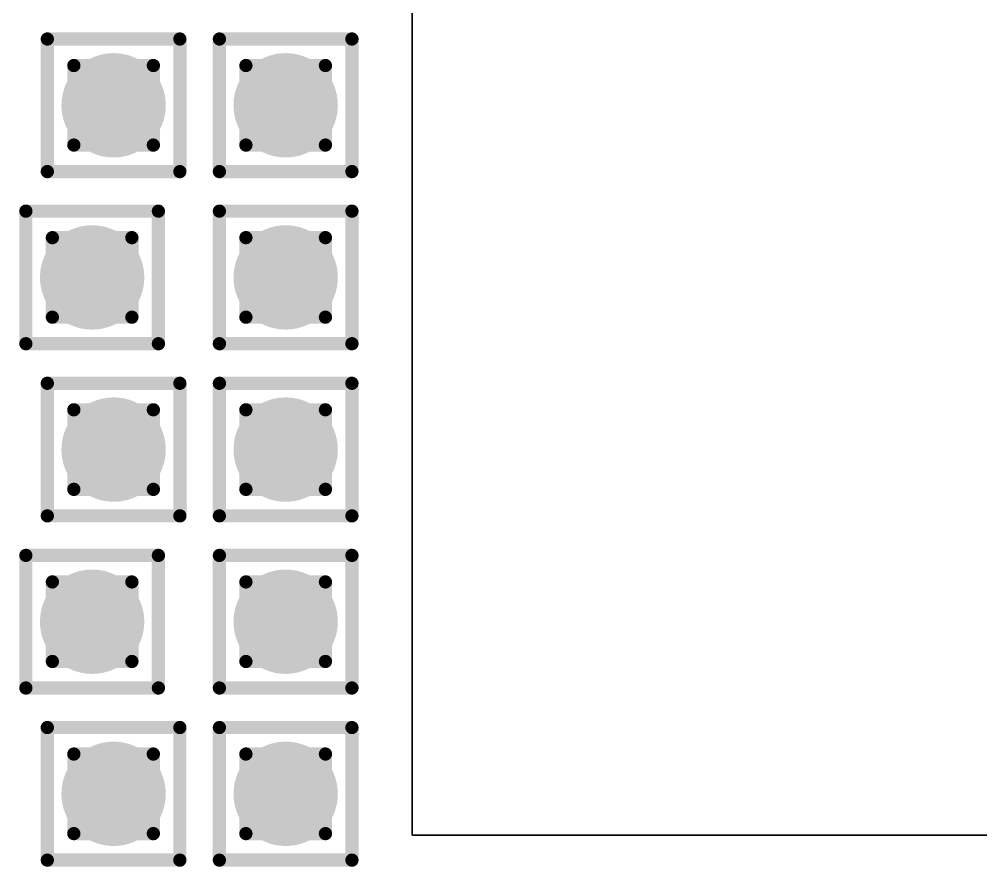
# Model space of a CAD drawing. Header units: inches. Extents: x -12 to 5357, y -8 to 5291.
# Drawn here: x 33.495 to 37.18, y 13.735 to 16.983 of the extents above; entities that cross this region are included whole.
import ezdxf

# ---------------------------------------------------------------- set-up
doc = ezdxf.new("R2010")
doc.units = ezdxf.units.IN
for name, color, linetype in [('Bottom Layer', 5, 'Continuous'), ('Drill Drawing', 1, 'Continuous'), ('Ground', 16, 'Continuous'), ('Multi-Layer', 9, 'Continuous'), ('Power', 76, 'Continuous'), ('Top Layer', 1, 'Continuous'), ('Via Holes', 16, 'Continuous')]:
    doc.layers.add(name, color=color, linetype=linetype)

msp = doc.modelspace()

# ---------------------------------------------------------------- hatches: boundary and pattern name
at = {"layer": 'Bottom Layer'}
h = msp.add_hatch(color=5, dxfattribs=at)
edge = h.paths.add_edge_path()
edge.add_arc((33.8563, 16.653), 0.2, 0, 360)
h = msp.add_hatch(color=5, dxfattribs=at)
edge = h.paths.add_edge_path()
edge.add_arc((34.5158, 16.653), 0.2, 0, 360)
h = msp.add_hatch(color=5, dxfattribs=at)
edge = h.paths.add_edge_path()
edge.add_arc((33.774, 15.9935), 0.2, 0, 360)
h = msp.add_hatch(color=5, dxfattribs=at)
edge = h.paths.add_edge_path()
edge.add_arc((34.5158, 15.9935), 0.2, 0, 360)
h = msp.add_hatch(color=5, dxfattribs=at)
edge = h.paths.add_edge_path()
edge.add_arc((33.8563, 15.3339), 0.2, 0, 360)
h = msp.add_hatch(color=5, dxfattribs=at)
edge = h.paths.add_edge_path()
edge.add_arc((34.5158, 15.3339), 0.2, 0, 360)
h = msp.add_hatch(color=5, dxfattribs=at)
edge = h.paths.add_edge_path()
edge.add_arc((33.774, 14.6744), 0.2, 0, 360)
h = msp.add_hatch(color=5, dxfattribs=at)
edge = h.paths.add_edge_path()
edge.add_arc((34.5158, 14.6744), 0.2, 0, 360)
h = msp.add_hatch(color=5, dxfattribs=at)
edge = h.paths.add_edge_path()
edge.add_arc((33.8562, 14.0149), 0.2, 0, 360)
h = msp.add_hatch(color=5, dxfattribs=at)
edge = h.paths.add_edge_path()
edge.add_arc((34.5158, 14.0149), 0.2, 0, 360)
at = {"layer": 'Ground'}
h = msp.add_hatch(color=16, dxfattribs=at)
edge = h.paths.add_edge_path()
edge.add_arc((33.8563, 16.653), 0.2, 0, 360)
h = msp.add_hatch(color=16, dxfattribs=at)
edge = h.paths.add_edge_path()
edge.add_arc((34.5158, 16.653), 0.2, 0, 360)
h = msp.add_hatch(color=16, dxfattribs=at)
edge = h.paths.add_edge_path()
edge.add_arc((33.774, 15.9935), 0.2, 0, 360)
h = msp.add_hatch(color=16, dxfattribs=at)
edge = h.paths.add_edge_path()
edge.add_arc((34.5158, 15.9935), 0.2, 0, 360)
h = msp.add_hatch(color=16, dxfattribs=at)
edge = h.paths.add_edge_path()
edge.add_arc((33.8563, 15.3339), 0.2, 0, 360)
h = msp.add_hatch(color=16, dxfattribs=at)
edge = h.paths.add_edge_path()
edge.add_arc((34.5158, 15.3339), 0.2, 0, 360)
h = msp.add_hatch(color=16, dxfattribs=at)
edge = h.paths.add_edge_path()
edge.add_arc((33.774, 14.6744), 0.2, 0, 360)
h = msp.add_hatch(color=16, dxfattribs=at)
edge = h.paths.add_edge_path()
edge.add_arc((34.5158, 14.6744), 0.2, 0, 360)
h = msp.add_hatch(color=16, dxfattribs=at)
edge = h.paths.add_edge_path()
edge.add_arc((33.8562, 14.0149), 0.2, 0, 360)
h = msp.add_hatch(color=16, dxfattribs=at)
edge = h.paths.add_edge_path()
edge.add_arc((34.5158, 14.0149), 0.2, 0, 360)
at = {"layer": 'Power'}
h = msp.add_hatch(color=76, dxfattribs=at)
edge = h.paths.add_edge_path()
edge.add_arc((33.8563, 16.653), 0.2, 0, 360)
h = msp.add_hatch(color=76, dxfattribs=at)
edge = h.paths.add_edge_path()
edge.add_arc((34.5158, 16.653), 0.2, 0, 360)
h = msp.add_hatch(color=76, dxfattribs=at)
edge = h.paths.add_edge_path()
edge.add_arc((33.774, 15.9935), 0.2, 0, 360)
h = msp.add_hatch(color=76, dxfattribs=at)
edge = h.paths.add_edge_path()
edge.add_arc((34.5158, 15.9935), 0.2, 0, 360)
h = msp.add_hatch(color=76, dxfattribs=at)
edge = h.paths.add_edge_path()
edge.add_arc((33.8563, 15.3339), 0.2, 0, 360)
h = msp.add_hatch(color=76, dxfattribs=at)
edge = h.paths.add_edge_path()
edge.add_arc((34.5158, 15.3339), 0.2, 0, 360)
h = msp.add_hatch(color=76, dxfattribs=at)
edge = h.paths.add_edge_path()
edge.add_arc((33.774, 14.6744), 0.2, 0, 360)
h = msp.add_hatch(color=76, dxfattribs=at)
edge = h.paths.add_edge_path()
edge.add_arc((34.5158, 14.6744), 0.2, 0, 360)
h = msp.add_hatch(color=76, dxfattribs=at)
edge = h.paths.add_edge_path()
edge.add_arc((33.8562, 14.0149), 0.2, 0, 360)
h = msp.add_hatch(color=76, dxfattribs=at)
edge = h.paths.add_edge_path()
edge.add_arc((34.5158, 14.0149), 0.2, 0, 360)
at = {"layer": 'Top Layer'}
h = msp.add_hatch(color=1, dxfattribs=at)
edge = h.paths.add_edge_path()
edge.add_arc((33.8563, 16.653), 0.2, 0, 360)
h = msp.add_hatch(color=1, dxfattribs=at)
edge = h.paths.add_edge_path()
edge.add_arc((34.5158, 16.653), 0.2, 0, 360)
h = msp.add_hatch(color=1, dxfattribs=at)
edge = h.paths.add_edge_path()
edge.add_arc((33.774, 15.9935), 0.2, 0, 360)
h = msp.add_hatch(color=1, dxfattribs=at)
edge = h.paths.add_edge_path()
edge.add_arc((34.5158, 15.9935), 0.2, 0, 360)
h = msp.add_hatch(color=1, dxfattribs=at)
edge = h.paths.add_edge_path()
edge.add_arc((33.8563, 15.3339), 0.2, 0, 360)
h = msp.add_hatch(color=1, dxfattribs=at)
edge = h.paths.add_edge_path()
edge.add_arc((34.5158, 15.3339), 0.2, 0, 360)
h = msp.add_hatch(color=1, dxfattribs=at)
edge = h.paths.add_edge_path()
edge.add_arc((33.774, 14.6744), 0.2, 0, 360)
h = msp.add_hatch(color=1, dxfattribs=at)
edge = h.paths.add_edge_path()
edge.add_arc((34.5158, 14.6744), 0.2, 0, 360)
h = msp.add_hatch(color=1, dxfattribs=at)
edge = h.paths.add_edge_path()
edge.add_arc((33.8562, 14.0149), 0.2, 0, 360)
h = msp.add_hatch(color=1, dxfattribs=at)
edge = h.paths.add_edge_path()
edge.add_arc((34.5158, 14.0149), 0.2, 0, 360)
at = {"layer": 'Via Holes'}
h = msp.add_hatch(color=7, dxfattribs=at)
edge = h.paths.add_edge_path()
edge.add_arc((33.8563, 16.653), 0.1, 0, 360)
h = msp.add_hatch(color=7, dxfattribs=at)
edge = h.paths.add_edge_path()
edge.add_arc((34.5158, 16.653), 0.1, 0, 360)
h = msp.add_hatch(color=7, dxfattribs=at)
edge = h.paths.add_edge_path()
edge.add_arc((33.774, 15.9935), 0.1, 0, 360)
h = msp.add_hatch(color=7, dxfattribs=at)
edge = h.paths.add_edge_path()
edge.add_arc((34.5158, 15.9935), 0.1, 0, 360)
h = msp.add_hatch(color=7, dxfattribs=at)
edge = h.paths.add_edge_path()
edge.add_arc((33.8563, 15.3339), 0.1, 0, 360)
h = msp.add_hatch(color=7, dxfattribs=at)
edge = h.paths.add_edge_path()
edge.add_arc((34.5158, 15.3339), 0.1, 0, 360)
h = msp.add_hatch(color=7, dxfattribs=at)
edge = h.paths.add_edge_path()
edge.add_arc((33.774, 14.6744), 0.1, 0, 360)
h = msp.add_hatch(color=7, dxfattribs=at)
edge = h.paths.add_edge_path()
edge.add_arc((34.5158, 14.6744), 0.1, 0, 360)
h = msp.add_hatch(color=7, dxfattribs=at)
edge = h.paths.add_edge_path()
edge.add_arc((33.8562, 14.0149), 0.1, 0, 360)
h = msp.add_hatch(color=7, dxfattribs=at)
edge = h.paths.add_edge_path()
edge.add_arc((34.5158, 14.0149), 0.1, 0, 360)

# ---------------------------------------------------------------- linework, layer by layer
at = {"layer": 'Bottom Layer'}
for p, q in [((35.0001, 23.3565), (35.0001, 13.8565)), ((35.0001, 13.8565), (45.6117, 13.8565))]:
    msp.add_line(p, q, dxfattribs=at)
at = {"layer": 'Drill Drawing'}
for points in [[(33.6023, 16.907, 0.0508, 0.0508, 0), (34.1103, 16.907, 0.0508, 0.0508, 0)], [(33.6023, 16.399, 0.0508, 0.0508, 0), (33.6023, 16.907, 0.0508, 0.0508, 0)], [(34.1103, 16.399, 0.0508, 0.0508, 0), (34.1103, 16.907, 0.0508, 0.0508, 0)], [(34.2618, 16.907, 0.0508, 0.0508, 0), (34.7698, 16.907, 0.0508, 0.0508, 0)], [(34.2618, 16.399, 0.0508, 0.0508, 0), (34.2618, 16.907, 0.0508, 0.0508, 0)], [(34.7698, 16.399, 0.0508, 0.0508, 0), (34.7698, 16.907, 0.0508, 0.0508, 0)], [(33.7039, 16.8054, 0.0508, 0.0508, 0), (34.0087, 16.8054, 0.0508, 0.0508, 0)], [(33.7039, 16.5006, 0.0508, 0.0508, 0), (33.7039, 16.8054, 0.0508, 0.0508, 0)], [(34.0087, 16.5006, 0.0508, 0.0508, 0), (34.0087, 16.8054, 0.0508, 0.0508, 0)], [(34.3634, 16.8054, 0.0508, 0.0508, 0), (34.6682, 16.8054, 0.0508, 0.0508, 0)], [(34.3634, 16.5006, 0.0508, 0.0508, 0), (34.3634, 16.8054, 0.0508, 0.0508, 0)], [(34.6682, 16.5006, 0.0508, 0.0508, 0), (34.6682, 16.8054, 0.0508, 0.0508, 0)], [(33.7039, 16.5006, 0.0508, 0.0508, 0), (34.0087, 16.5006, 0.0508, 0.0508, 0)], [(34.3634, 16.5006, 0.0508, 0.0508, 0), (34.6682, 16.5006, 0.0508, 0.0508, 0)], [(33.6023, 16.399, 0.0508, 0.0508, 0), (34.1103, 16.399, 0.0508, 0.0508, 0)], [(34.2618, 16.399, 0.0508, 0.0508, 0), (34.7698, 16.399, 0.0508, 0.0508, 0)], [(33.52, 16.2475, 0.0508, 0.0508, 0), (34.028, 16.2475, 0.0508, 0.0508, 0)], [(33.52, 15.7395, 0.0508, 0.0508, 0), (33.52, 16.2475, 0.0508, 0.0508, 0)], [(34.028, 15.7395, 0.0508, 0.0508, 0), (34.028, 16.2475, 0.0508, 0.0508, 0)], [(34.2618, 16.2475, 0.0508, 0.0508, 0), (34.7698, 16.2475, 0.0508, 0.0508, 0)], [(34.2618, 15.7395, 0.0508, 0.0508, 0), (34.2618, 16.2475, 0.0508, 0.0508, 0)], [(34.7698, 15.7395, 0.0508, 0.0508, 0), (34.7698, 16.2475, 0.0508, 0.0508, 0)], [(33.6216, 16.1459, 0.0508, 0.0508, 0), (33.9264, 16.1459, 0.0508, 0.0508, 0)], [(33.6216, 15.8411, 0.0508, 0.0508, 0), (33.6216, 16.1459, 0.0508, 0.0508, 0)], [(33.9264, 15.8411, 0.0508, 0.0508, 0), (33.9264, 16.1459, 0.0508, 0.0508, 0)], [(34.3634, 16.1459, 0.0508, 0.0508, 0), (34.6682, 16.1459, 0.0508, 0.0508, 0)], [(34.3634, 15.8411, 0.0508, 0.0508, 0), (34.3634, 16.1459, 0.0508, 0.0508, 0)], [(34.6682, 15.8411, 0.0508, 0.0508, 0), (34.6682, 16.1459, 0.0508, 0.0508, 0)], [(33.6216, 15.8411, 0.0508, 0.0508, 0), (33.9264, 15.8411, 0.0508, 0.0508, 0)], [(34.3634, 15.8411, 0.0508, 0.0508, 0), (34.6682, 15.8411, 0.0508, 0.0508, 0)], [(33.52, 15.7395, 0.0508, 0.0508, 0), (34.028, 15.7395, 0.0508, 0.0508, 0)], [(34.2618, 15.7395, 0.0508, 0.0508, 0), (34.7698, 15.7395, 0.0508, 0.0508, 0)], [(33.6023, 15.5879, 0.0508, 0.0508, 0), (34.1103, 15.5879, 0.0508, 0.0508, 0)], [(33.6023, 15.0799, 0.0508, 0.0508, 0), (33.6023, 15.5879, 0.0508, 0.0508, 0)], [(34.1103, 15.0799, 0.0508, 0.0508, 0), (34.1103, 15.5879, 0.0508, 0.0508, 0)], [(34.2618, 15.5879, 0.0508, 0.0508, 0), (34.7698, 15.5879, 0.0508, 0.0508, 0)], [(34.2618, 15.0799, 0.0508, 0.0508, 0), (34.2618, 15.5879, 0.0508, 0.0508, 0)], [(34.7698, 15.0799, 0.0508, 0.0508, 0), (34.7698, 15.5879, 0.0508, 0.0508, 0)], [(33.7039, 15.4863, 0.0508, 0.0508, 0), (34.0087, 15.4863, 0.0508, 0.0508, 0)], [(33.7039, 15.1815, 0.0508, 0.0508, 0), (33.7039, 15.4863, 0.0508, 0.0508, 0)], [(34.0087, 15.1815, 0.0508, 0.0508, 0), (34.0087, 15.4863, 0.0508, 0.0508, 0)], [(34.3634, 15.4863, 0.0508, 0.0508, 0), (34.6682, 15.4863, 0.0508, 0.0508, 0)], [(34.3634, 15.1815, 0.0508, 0.0508, 0), (34.3634, 15.4863, 0.0508, 0.0508, 0)], [(34.6682, 15.1815, 0.0508, 0.0508, 0), (34.6682, 15.4863, 0.0508, 0.0508, 0)], [(33.7039, 15.1815, 0.0508, 0.0508, 0), (34.0087, 15.1815, 0.0508, 0.0508, 0)], [(34.3634, 15.1815, 0.0508, 0.0508, 0), (34.6682, 15.1815, 0.0508, 0.0508, 0)], [(33.6023, 15.0799, 0.0508, 0.0508, 0), (34.1103, 15.0799, 0.0508, 0.0508, 0)], [(34.2618, 15.0799, 0.0508, 0.0508, 0), (34.7698, 15.0799, 0.0508, 0.0508, 0)], [(33.52, 14.9284, 0.0508, 0.0508, 0), (34.028, 14.9284, 0.0508, 0.0508, 0)], [(33.52, 14.4204, 0.0508, 0.0508, 0), (33.52, 14.9284, 0.0508, 0.0508, 0)], [(34.028, 14.4204, 0.0508, 0.0508, 0), (34.028, 14.9284, 0.0508, 0.0508, 0)], [(34.2618, 14.9284, 0.0508, 0.0508, 0), (34.7698, 14.9284, 0.0508, 0.0508, 0)], [(34.2618, 14.4204, 0.0508, 0.0508, 0), (34.2618, 14.9284, 0.0508, 0.0508, 0)], [(34.7698, 14.4204, 0.0508, 0.0508, 0), (34.7698, 14.9284, 0.0508, 0.0508, 0)], [(33.6216, 14.8268, 0.0508, 0.0508, 0), (33.9264, 14.8268, 0.0508, 0.0508, 0)], [(33.6216, 14.522, 0.0508, 0.0508, 0), (33.6216, 14.8268, 0.0508, 0.0508, 0)], [(33.9264, 14.522, 0.0508, 0.0508, 0), (33.9264, 14.8268, 0.0508, 0.0508, 0)], [(34.3634, 14.8268, 0.0508, 0.0508, 0), (34.6682, 14.8268, 0.0508, 0.0508, 0)], [(34.3634, 14.522, 0.0508, 0.0508, 0), (34.3634, 14.8268, 0.0508, 0.0508, 0)], [(34.6682, 14.522, 0.0508, 0.0508, 0), (34.6682, 14.8268, 0.0508, 0.0508, 0)], [(33.6216, 14.522, 0.0508, 0.0508, 0), (33.9264, 14.522, 0.0508, 0.0508, 0)], [(34.3634, 14.522, 0.0508, 0.0508, 0), (34.6682, 14.522, 0.0508, 0.0508, 0)], [(33.52, 14.4204, 0.0508, 0.0508, 0), (34.028, 14.4204, 0.0508, 0.0508, 0)], [(34.2618, 14.4204, 0.0508, 0.0508, 0), (34.7698, 14.4204, 0.0508, 0.0508, 0)], [(33.6022, 14.2689, 0.0508, 0.0508, 0), (34.1102, 14.2689, 0.0508, 0.0508, 0)], [(33.6022, 13.7609, 0.0508, 0.0508, 0), (33.6022, 14.2689, 0.0508, 0.0508, 0)], [(34.1102, 13.7609, 0.0508, 0.0508, 0), (34.1102, 14.2689, 0.0508, 0.0508, 0)], [(34.2618, 14.2689, 0.0508, 0.0508, 0), (34.7698, 14.2689, 0.0508, 0.0508, 0)], [(34.2618, 13.7609, 0.0508, 0.0508, 0), (34.2618, 14.2689, 0.0508, 0.0508, 0)], [(34.7698, 13.7609, 0.0508, 0.0508, 0), (34.7698, 14.2689, 0.0508, 0.0508, 0)], [(33.7038, 14.1673, 0.0508, 0.0508, 0), (34.0086, 14.1673, 0.0508, 0.0508, 0)], [(33.7038, 13.8625, 0.0508, 0.0508, 0), (33.7038, 14.1673, 0.0508, 0.0508, 0)], [(34.0086, 13.8625, 0.0508, 0.0508, 0), (34.0086, 14.1673, 0.0508, 0.0508, 0)], [(34.3634, 14.1673, 0.0508, 0.0508, 0), (34.6682, 14.1673, 0.0508, 0.0508, 0)], [(34.3634, 13.8625, 0.0508, 0.0508, 0), (34.3634, 14.1673, 0.0508, 0.0508, 0)], [(34.6682, 13.8625, 0.0508, 0.0508, 0), (34.6682, 14.1673, 0.0508, 0.0508, 0)], [(33.7038, 13.8625, 0.0508, 0.0508, 0), (34.0086, 13.8625, 0.0508, 0.0508, 0)], [(34.3634, 13.8625, 0.0508, 0.0508, 0), (34.6682, 13.8625, 0.0508, 0.0508, 0)], [(33.6022, 13.7609, 0.0508, 0.0508, 0), (34.1102, 13.7609, 0.0508, 0.0508, 0)], [(34.2618, 13.7609, 0.0508, 0.0508, 0), (34.7698, 13.7609, 0.0508, 0.0508, 0)]]:
    msp.add_lwpolyline(points, format="xyseb", dxfattribs=at)
for points in [[(33.5896, 16.907, 0.0254, 0.0254, 1), (33.615, 16.907, 0.0254, 0.0254, 1)], [(33.5896, 16.907, 0.0254, 0.0254, 1), (33.615, 16.907, 0.0254, 0.0254, 1)], [(34.0976, 16.907, 0.0254, 0.0254, 1), (34.123, 16.907, 0.0254, 0.0254, 1)], [(34.0976, 16.907, 0.0254, 0.0254, 1), (34.123, 16.907, 0.0254, 0.0254, 1)], [(34.2491, 16.907, 0.0254, 0.0254, 1), (34.2745, 16.907, 0.0254, 0.0254, 1)], [(34.2491, 16.907, 0.0254, 0.0254, 1), (34.2745, 16.907, 0.0254, 0.0254, 1)], [(34.7571, 16.907, 0.0254, 0.0254, 1), (34.7825, 16.907, 0.0254, 0.0254, 1)], [(34.7571, 16.907, 0.0254, 0.0254, 1), (34.7825, 16.907, 0.0254, 0.0254, 1)], [(33.6912, 16.8054, 0.0254, 0.0254, 1), (33.7166, 16.8054, 0.0254, 0.0254, 1)], [(33.6912, 16.8054, 0.0254, 0.0254, 1), (33.7166, 16.8054, 0.0254, 0.0254, 1)], [(33.996, 16.8054, 0.0254, 0.0254, 1), (34.0214, 16.8054, 0.0254, 0.0254, 1)], [(33.996, 16.8054, 0.0254, 0.0254, 1), (34.0214, 16.8054, 0.0254, 0.0254, 1)], [(34.3507, 16.8054, 0.0254, 0.0254, 1), (34.3761, 16.8054, 0.0254, 0.0254, 1)], [(34.3507, 16.8054, 0.0254, 0.0254, 1), (34.3761, 16.8054, 0.0254, 0.0254, 1)], [(34.6555, 16.8054, 0.0254, 0.0254, 1), (34.6809, 16.8054, 0.0254, 0.0254, 1)], [(34.6555, 16.8054, 0.0254, 0.0254, 1), (34.6809, 16.8054, 0.0254, 0.0254, 1)], [(33.6912, 16.5006, 0.0254, 0.0254, 1), (33.7166, 16.5006, 0.0254, 0.0254, 1)], [(33.6912, 16.5006, 0.0254, 0.0254, 1), (33.7166, 16.5006, 0.0254, 0.0254, 1)], [(33.996, 16.5006, 0.0254, 0.0254, 1), (34.0214, 16.5006, 0.0254, 0.0254, 1)], [(33.996, 16.5006, 0.0254, 0.0254, 1), (34.0214, 16.5006, 0.0254, 0.0254, 1)], [(34.3507, 16.5006, 0.0254, 0.0254, 1), (34.3761, 16.5006, 0.0254, 0.0254, 1)], [(34.3507, 16.5006, 0.0254, 0.0254, 1), (34.3761, 16.5006, 0.0254, 0.0254, 1)], [(34.6555, 16.5006, 0.0254, 0.0254, 1), (34.6809, 16.5006, 0.0254, 0.0254, 1)], [(34.6555, 16.5006, 0.0254, 0.0254, 1), (34.6809, 16.5006, 0.0254, 0.0254, 1)], [(33.5896, 16.399, 0.0254, 0.0254, 1), (33.615, 16.399, 0.0254, 0.0254, 1)], [(33.5896, 16.399, 0.0254, 0.0254, 1), (33.615, 16.399, 0.0254, 0.0254, 1)], [(34.0976, 16.399, 0.0254, 0.0254, 1), (34.123, 16.399, 0.0254, 0.0254, 1)], [(34.0976, 16.399, 0.0254, 0.0254, 1), (34.123, 16.399, 0.0254, 0.0254, 1)], [(34.2491, 16.399, 0.0254, 0.0254, 1), (34.2745, 16.399, 0.0254, 0.0254, 1)], [(34.2491, 16.399, 0.0254, 0.0254, 1), (34.2745, 16.399, 0.0254, 0.0254, 1)], [(34.7571, 16.399, 0.0254, 0.0254, 1), (34.7825, 16.399, 0.0254, 0.0254, 1)], [(34.7571, 16.399, 0.0254, 0.0254, 1), (34.7825, 16.399, 0.0254, 0.0254, 1)], [(33.5073, 16.2475, 0.0254, 0.0254, 1), (33.5327, 16.2475, 0.0254, 0.0254, 1)], [(33.5073, 16.2475, 0.0254, 0.0254, 1), (33.5327, 16.2475, 0.0254, 0.0254, 1)], [(34.0153, 16.2475, 0.0254, 0.0254, 1), (34.0407, 16.2475, 0.0254, 0.0254, 1)], [(34.0153, 16.2475, 0.0254, 0.0254, 1), (34.0407, 16.2475, 0.0254, 0.0254, 1)], [(34.2491, 16.2475, 0.0254, 0.0254, 1), (34.2745, 16.2475, 0.0254, 0.0254, 1)], [(34.2491, 16.2475, 0.0254, 0.0254, 1), (34.2745, 16.2475, 0.0254, 0.0254, 1)], [(34.7571, 16.2475, 0.0254, 0.0254, 1), (34.7825, 16.2475, 0.0254, 0.0254, 1)], [(34.7571, 16.2475, 0.0254, 0.0254, 1), (34.7825, 16.2475, 0.0254, 0.0254, 1)], [(33.6089, 16.1459, 0.0254, 0.0254, 1), (33.6343, 16.1459, 0.0254, 0.0254, 1)], [(33.6089, 16.1459, 0.0254, 0.0254, 1), (33.6343, 16.1459, 0.0254, 0.0254, 1)], [(33.9137, 16.1459, 0.0254, 0.0254, 1), (33.9391, 16.1459, 0.0254, 0.0254, 1)], [(33.9137, 16.1459, 0.0254, 0.0254, 1), (33.9391, 16.1459, 0.0254, 0.0254, 1)], [(34.3507, 16.1459, 0.0254, 0.0254, 1), (34.3761, 16.1459, 0.0254, 0.0254, 1)], [(34.3507, 16.1459, 0.0254, 0.0254, 1), (34.3761, 16.1459, 0.0254, 0.0254, 1)], [(34.6555, 16.1459, 0.0254, 0.0254, 1), (34.6809, 16.1459, 0.0254, 0.0254, 1)], [(34.6555, 16.1459, 0.0254, 0.0254, 1), (34.6809, 16.1459, 0.0254, 0.0254, 1)], [(33.6089, 15.8411, 0.0254, 0.0254, 1), (33.6343, 15.8411, 0.0254, 0.0254, 1)], [(33.6089, 15.8411, 0.0254, 0.0254, 1), (33.6343, 15.8411, 0.0254, 0.0254, 1)], [(33.9137, 15.8411, 0.0254, 0.0254, 1), (33.9391, 15.8411, 0.0254, 0.0254, 1)], [(33.9137, 15.8411, 0.0254, 0.0254, 1), (33.9391, 15.8411, 0.0254, 0.0254, 1)], [(34.3507, 15.8411, 0.0254, 0.0254, 1), (34.3761, 15.8411, 0.0254, 0.0254, 1)], [(34.3507, 15.8411, 0.0254, 0.0254, 1), (34.3761, 15.8411, 0.0254, 0.0254, 1)], [(34.6555, 15.8411, 0.0254, 0.0254, 1), (34.6809, 15.8411, 0.0254, 0.0254, 1)], [(34.6555, 15.8411, 0.0254, 0.0254, 1), (34.6809, 15.8411, 0.0254, 0.0254, 1)], [(33.5073, 15.7395, 0.0254, 0.0254, 1), (33.5327, 15.7395, 0.0254, 0.0254, 1)], [(33.5073, 15.7395, 0.0254, 0.0254, 1), (33.5327, 15.7395, 0.0254, 0.0254, 1)], [(34.0153, 15.7395, 0.0254, 0.0254, 1), (34.0407, 15.7395, 0.0254, 0.0254, 1)], [(34.0153, 15.7395, 0.0254, 0.0254, 1), (34.0407, 15.7395, 0.0254, 0.0254, 1)], [(34.2491, 15.7395, 0.0254, 0.0254, 1), (34.2745, 15.7395, 0.0254, 0.0254, 1)], [(34.2491, 15.7395, 0.0254, 0.0254, 1), (34.2745, 15.7395, 0.0254, 0.0254, 1)], [(34.7571, 15.7395, 0.0254, 0.0254, 1), (34.7825, 15.7395, 0.0254, 0.0254, 1)], [(34.7571, 15.7395, 0.0254, 0.0254, 1), (34.7825, 15.7395, 0.0254, 0.0254, 1)], [(33.5896, 15.5879, 0.0254, 0.0254, 1), (33.615, 15.5879, 0.0254, 0.0254, 1)], [(33.5896, 15.5879, 0.0254, 0.0254, 1), (33.615, 15.5879, 0.0254, 0.0254, 1)], [(34.0976, 15.5879, 0.0254, 0.0254, 1), (34.123, 15.5879, 0.0254, 0.0254, 1)], [(34.0976, 15.5879, 0.0254, 0.0254, 1), (34.123, 15.5879, 0.0254, 0.0254, 1)], [(34.2491, 15.5879, 0.0254, 0.0254, 1), (34.2745, 15.5879, 0.0254, 0.0254, 1)], [(34.2491, 15.5879, 0.0254, 0.0254, 1), (34.2745, 15.5879, 0.0254, 0.0254, 1)], [(34.7571, 15.5879, 0.0254, 0.0254, 1), (34.7825, 15.5879, 0.0254, 0.0254, 1)], [(34.7571, 15.5879, 0.0254, 0.0254, 1), (34.7825, 15.5879, 0.0254, 0.0254, 1)], [(33.6912, 15.4863, 0.0254, 0.0254, 1), (33.7166, 15.4863, 0.0254, 0.0254, 1)], [(33.6912, 15.4863, 0.0254, 0.0254, 1), (33.7166, 15.4863, 0.0254, 0.0254, 1)], [(33.996, 15.4863, 0.0254, 0.0254, 1), (34.0214, 15.4863, 0.0254, 0.0254, 1)], [(33.996, 15.4863, 0.0254, 0.0254, 1), (34.0214, 15.4863, 0.0254, 0.0254, 1)], [(34.3507, 15.4863, 0.0254, 0.0254, 1), (34.3761, 15.4863, 0.0254, 0.0254, 1)], [(34.3507, 15.4863, 0.0254, 0.0254, 1), (34.3761, 15.4863, 0.0254, 0.0254, 1)], [(34.6555, 15.4863, 0.0254, 0.0254, 1), (34.6809, 15.4863, 0.0254, 0.0254, 1)], [(34.6555, 15.4863, 0.0254, 0.0254, 1), (34.6809, 15.4863, 0.0254, 0.0254, 1)], [(33.6912, 15.1815, 0.0254, 0.0254, 1), (33.7166, 15.1815, 0.0254, 0.0254, 1)], [(33.6912, 15.1815, 0.0254, 0.0254, 1), (33.7166, 15.1815, 0.0254, 0.0254, 1)], [(33.996, 15.1815, 0.0254, 0.0254, 1), (34.0214, 15.1815, 0.0254, 0.0254, 1)], [(33.996, 15.1815, 0.0254, 0.0254, 1), (34.0214, 15.1815, 0.0254, 0.0254, 1)], [(34.3507, 15.1815, 0.0254, 0.0254, 1), (34.3761, 15.1815, 0.0254, 0.0254, 1)], [(34.3507, 15.1815, 0.0254, 0.0254, 1), (34.3761, 15.1815, 0.0254, 0.0254, 1)], [(34.6555, 15.1815, 0.0254, 0.0254, 1), (34.6809, 15.1815, 0.0254, 0.0254, 1)], [(34.6555, 15.1815, 0.0254, 0.0254, 1), (34.6809, 15.1815, 0.0254, 0.0254, 1)], [(33.5896, 15.0799, 0.0254, 0.0254, 1), (33.615, 15.0799, 0.0254, 0.0254, 1)], [(33.5896, 15.0799, 0.0254, 0.0254, 1), (33.615, 15.0799, 0.0254, 0.0254, 1)], [(34.0976, 15.0799, 0.0254, 0.0254, 1), (34.123, 15.0799, 0.0254, 0.0254, 1)], [(34.0976, 15.0799, 0.0254, 0.0254, 1), (34.123, 15.0799, 0.0254, 0.0254, 1)], [(34.2491, 15.0799, 0.0254, 0.0254, 1), (34.2745, 15.0799, 0.0254, 0.0254, 1)], [(34.2491, 15.0799, 0.0254, 0.0254, 1), (34.2745, 15.0799, 0.0254, 0.0254, 1)], [(34.7571, 15.0799, 0.0254, 0.0254, 1), (34.7825, 15.0799, 0.0254, 0.0254, 1)], [(34.7571, 15.0799, 0.0254, 0.0254, 1), (34.7825, 15.0799, 0.0254, 0.0254, 1)], [(33.5073, 14.9284, 0.0254, 0.0254, 1), (33.5327, 14.9284, 0.0254, 0.0254, 1)], [(33.5073, 14.9284, 0.0254, 0.0254, 1), (33.5327, 14.9284, 0.0254, 0.0254, 1)], [(34.0153, 14.9284, 0.0254, 0.0254, 1), (34.0407, 14.9284, 0.0254, 0.0254, 1)], [(34.0153, 14.9284, 0.0254, 0.0254, 1), (34.0407, 14.9284, 0.0254, 0.0254, 1)], [(34.2491, 14.9284, 0.0254, 0.0254, 1), (34.2745, 14.9284, 0.0254, 0.0254, 1)], [(34.2491, 14.9284, 0.0254, 0.0254, 1), (34.2745, 14.9284, 0.0254, 0.0254, 1)], [(34.7571, 14.9284, 0.0254, 0.0254, 1), (34.7825, 14.9284, 0.0254, 0.0254, 1)], [(34.7571, 14.9284, 0.0254, 0.0254, 1), (34.7825, 14.9284, 0.0254, 0.0254, 1)], [(33.6089, 14.8268, 0.0254, 0.0254, 1), (33.6343, 14.8268, 0.0254, 0.0254, 1)], [(33.6089, 14.8268, 0.0254, 0.0254, 1), (33.6343, 14.8268, 0.0254, 0.0254, 1)], [(33.9137, 14.8268, 0.0254, 0.0254, 1), (33.9391, 14.8268, 0.0254, 0.0254, 1)], [(33.9137, 14.8268, 0.0254, 0.0254, 1), (33.9391, 14.8268, 0.0254, 0.0254, 1)], [(34.3507, 14.8268, 0.0254, 0.0254, 1), (34.3761, 14.8268, 0.0254, 0.0254, 1)], [(34.3507, 14.8268, 0.0254, 0.0254, 1), (34.3761, 14.8268, 0.0254, 0.0254, 1)], [(34.6555, 14.8268, 0.0254, 0.0254, 1), (34.6809, 14.8268, 0.0254, 0.0254, 1)], [(34.6555, 14.8268, 0.0254, 0.0254, 1), (34.6809, 14.8268, 0.0254, 0.0254, 1)], [(33.6089, 14.522, 0.0254, 0.0254, 1), (33.6343, 14.522, 0.0254, 0.0254, 1)], [(33.6089, 14.522, 0.0254, 0.0254, 1), (33.6343, 14.522, 0.0254, 0.0254, 1)], [(33.9137, 14.522, 0.0254, 0.0254, 1), (33.9391, 14.522, 0.0254, 0.0254, 1)], [(33.9137, 14.522, 0.0254, 0.0254, 1), (33.9391, 14.522, 0.0254, 0.0254, 1)], [(34.3507, 14.522, 0.0254, 0.0254, 1), (34.3761, 14.522, 0.0254, 0.0254, 1)], [(34.3507, 14.522, 0.0254, 0.0254, 1), (34.3761, 14.522, 0.0254, 0.0254, 1)], [(34.6555, 14.522, 0.0254, 0.0254, 1), (34.6809, 14.522, 0.0254, 0.0254, 1)], [(34.6555, 14.522, 0.0254, 0.0254, 1), (34.6809, 14.522, 0.0254, 0.0254, 1)], [(33.5073, 14.4204, 0.0254, 0.0254, 1), (33.5327, 14.4204, 0.0254, 0.0254, 1)], [(33.5073, 14.4204, 0.0254, 0.0254, 1), (33.5327, 14.4204, 0.0254, 0.0254, 1)], [(34.0153, 14.4204, 0.0254, 0.0254, 1), (34.0407, 14.4204, 0.0254, 0.0254, 1)], [(34.0153, 14.4204, 0.0254, 0.0254, 1), (34.0407, 14.4204, 0.0254, 0.0254, 1)], [(34.2491, 14.4204, 0.0254, 0.0254, 1), (34.2745, 14.4204, 0.0254, 0.0254, 1)], [(34.2491, 14.4204, 0.0254, 0.0254, 1), (34.2745, 14.4204, 0.0254, 0.0254, 1)], [(34.7571, 14.4204, 0.0254, 0.0254, 1), (34.7825, 14.4204, 0.0254, 0.0254, 1)], [(34.7571, 14.4204, 0.0254, 0.0254, 1), (34.7825, 14.4204, 0.0254, 0.0254, 1)], [(33.5895, 14.2689, 0.0254, 0.0254, 1), (33.6149, 14.2689, 0.0254, 0.0254, 1)], [(33.5895, 14.2689, 0.0254, 0.0254, 1), (33.6149, 14.2689, 0.0254, 0.0254, 1)], [(34.0975, 14.2689, 0.0254, 0.0254, 1), (34.1229, 14.2689, 0.0254, 0.0254, 1)], [(34.0975, 14.2689, 0.0254, 0.0254, 1), (34.1229, 14.2689, 0.0254, 0.0254, 1)], [(34.2491, 14.2689, 0.0254, 0.0254, 1), (34.2745, 14.2689, 0.0254, 0.0254, 1)], [(34.2491, 14.2689, 0.0254, 0.0254, 1), (34.2745, 14.2689, 0.0254, 0.0254, 1)], [(34.7571, 14.2689, 0.0254, 0.0254, 1), (34.7825, 14.2689, 0.0254, 0.0254, 1)], [(34.7571, 14.2689, 0.0254, 0.0254, 1), (34.7825, 14.2689, 0.0254, 0.0254, 1)], [(33.6911, 14.1673, 0.0254, 0.0254, 1), (33.7165, 14.1673, 0.0254, 0.0254, 1)], [(33.6911, 14.1673, 0.0254, 0.0254, 1), (33.7165, 14.1673, 0.0254, 0.0254, 1)], [(33.9959, 14.1673, 0.0254, 0.0254, 1), (34.0213, 14.1673, 0.0254, 0.0254, 1)], [(33.9959, 14.1673, 0.0254, 0.0254, 1), (34.0213, 14.1673, 0.0254, 0.0254, 1)], [(34.3507, 14.1673, 0.0254, 0.0254, 1), (34.3761, 14.1673, 0.0254, 0.0254, 1)], [(34.3507, 14.1673, 0.0254, 0.0254, 1), (34.3761, 14.1673, 0.0254, 0.0254, 1)], [(34.6555, 14.1673, 0.0254, 0.0254, 1), (34.6809, 14.1673, 0.0254, 0.0254, 1)], [(34.6555, 14.1673, 0.0254, 0.0254, 1), (34.6809, 14.1673, 0.0254, 0.0254, 1)], [(33.6911, 13.8625, 0.0254, 0.0254, 1), (33.7165, 13.8625, 0.0254, 0.0254, 1)], [(33.6911, 13.8625, 0.0254, 0.0254, 1), (33.7165, 13.8625, 0.0254, 0.0254, 1)], [(33.9959, 13.8625, 0.0254, 0.0254, 1), (34.0213, 13.8625, 0.0254, 0.0254, 1)], [(33.9959, 13.8625, 0.0254, 0.0254, 1), (34.0213, 13.8625, 0.0254, 0.0254, 1)], [(34.3507, 13.8625, 0.0254, 0.0254, 1), (34.3761, 13.8625, 0.0254, 0.0254, 1)], [(34.3507, 13.8625, 0.0254, 0.0254, 1), (34.3761, 13.8625, 0.0254, 0.0254, 1)], [(34.6555, 13.8625, 0.0254, 0.0254, 1), (34.6809, 13.8625, 0.0254, 0.0254, 1)], [(34.6555, 13.8625, 0.0254, 0.0254, 1), (34.6809, 13.8625, 0.0254, 0.0254, 1)], [(33.5895, 13.7609, 0.0254, 0.0254, 1), (33.6149, 13.7609, 0.0254, 0.0254, 1)], [(33.5895, 13.7609, 0.0254, 0.0254, 1), (33.6149, 13.7609, 0.0254, 0.0254, 1)], [(34.0975, 13.7609, 0.0254, 0.0254, 1), (34.1229, 13.7609, 0.0254, 0.0254, 1)], [(34.0975, 13.7609, 0.0254, 0.0254, 1), (34.1229, 13.7609, 0.0254, 0.0254, 1)], [(34.2491, 13.7609, 0.0254, 0.0254, 1), (34.2745, 13.7609, 0.0254, 0.0254, 1)], [(34.2491, 13.7609, 0.0254, 0.0254, 1), (34.2745, 13.7609, 0.0254, 0.0254, 1)], [(34.7571, 13.7609, 0.0254, 0.0254, 1), (34.7825, 13.7609, 0.0254, 0.0254, 1)], [(34.7571, 13.7609, 0.0254, 0.0254, 1), (34.7825, 13.7609, 0.0254, 0.0254, 1)]]:
    msp.add_lwpolyline(points, format="xyseb", close=True, dxfattribs=at)
at = {"layer": 'Ground'}
for p, q in [((35.0001, 23.3565), (35.0001, 13.8565)), ((35.0001, 13.8565), (45.6117, 13.8565))]:
    msp.add_line(p, q, dxfattribs=at)
at = {"layer": 'Multi-Layer'}
for p, q in [((35.0001, 13.8565), (35.0001, 23.3565)), ((46.0001, 13.8565), (35.0001, 13.8565))]:
    msp.add_line(p, q, dxfattribs=at)
at = {"layer": 'Top Layer'}
for p, q in [((35.0001, 23.3565), (35.0001, 13.8565)), ((35.0001, 13.8565), (45.6117, 13.8565))]:
    msp.add_line(p, q, dxfattribs=at)

doc.saveas('drawing.dxf')
